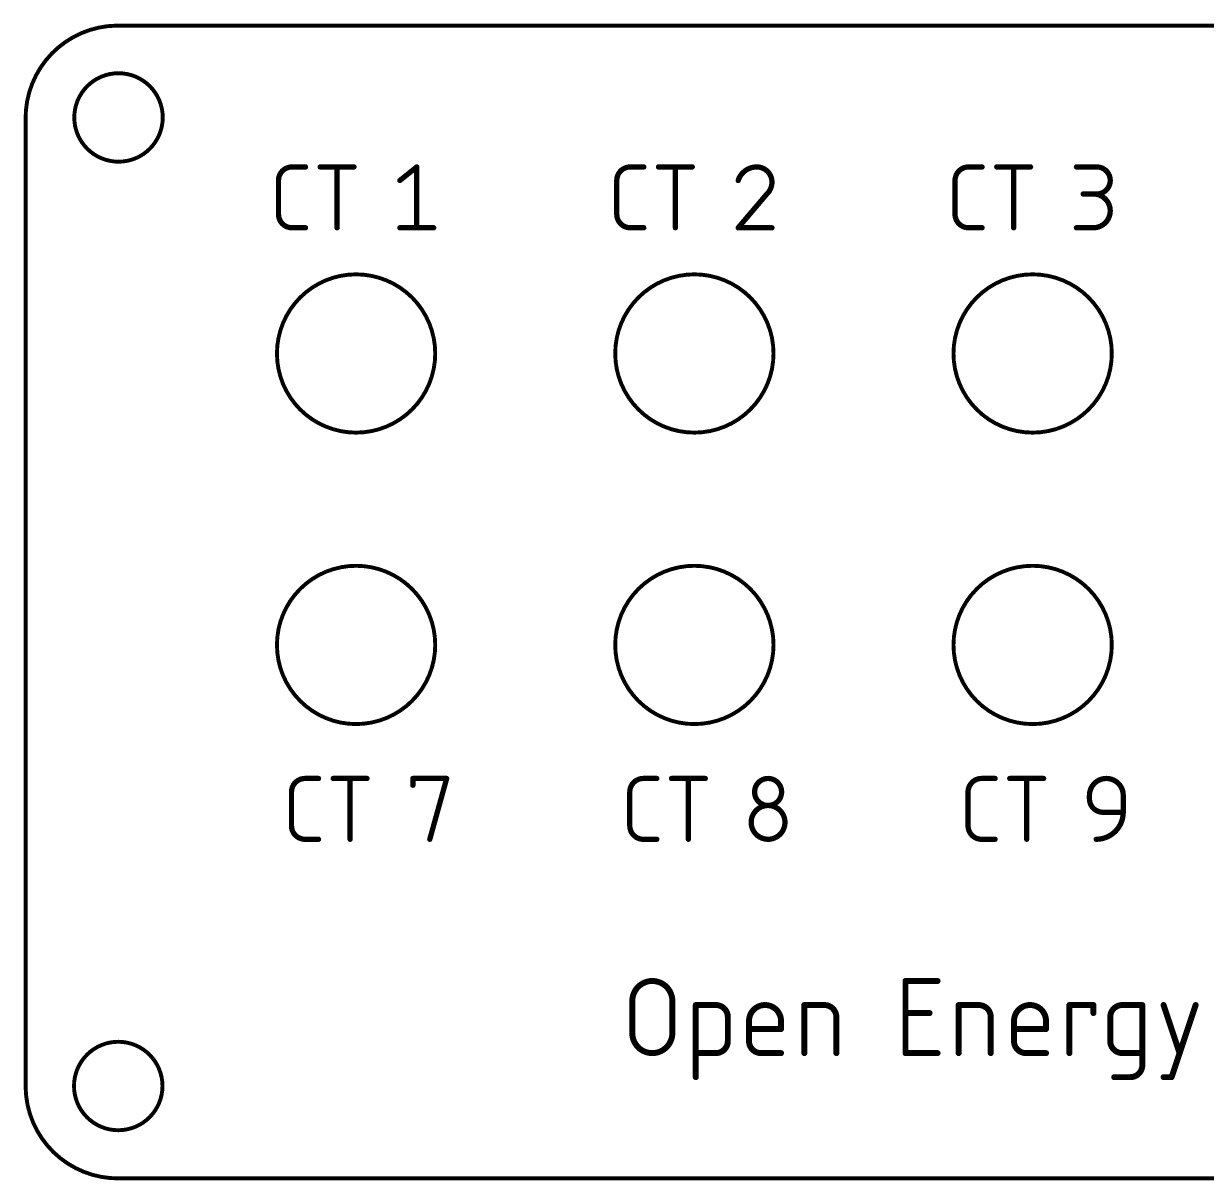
# Model space of a CAD drawing. Extents: x 0 to 91.6, y 0 to 44.5.
# Drawn here: x 0.02 to 45.48, y 0.02 to 44.48 of the extents above; entities that cross this region are included whole.
import ezdxf

# ---------------------------------------------------------------- set-up
doc = ezdxf.new("R2010")
doc.units = 0
doc.layers.add('158', color=7, linetype='CONTINUOUS')
doc.layers.add('20', color=31, linetype='CONTINUOUS')

msp = doc.modelspace()

# ---------------------------------------------------------------- linework, layer by layer
at = {"layer": '158', "const_width": 0.2286}
for points in [[(33.9143, 4.9143), (33.9143, 7.6857)], [(33.9143, 7.6857), (35.146, 7.6857)], [(35.9572, 4.9143), (35.9572, 6.7619)], [(35.9572, 6.7619), (36.7271, 6.7619)], [(40.2123, 4.9143), (40.2123, 6.7619)], [(40.2123, 6.7619), (41.1361, 6.7619)], [(41.1361, 6.7619), (41.1361, 6.454)], [(42.2446, 6.7619), (43.0145, 6.7619)], [(43.0145, 6.7619), (43.0145, 4.4524)], [(43.8322, 6.7619), (44.4481, 4.9143)], [(44.1401, 3.9905), (45.0639, 6.7619)], [(33.9143, 6.454), (34.8381, 6.454)], [(37.189, 6.3), (37.189, 4.9143)], [(41.7827, 5.3762), (41.7827, 6.3)], [(38.0835, 5.3762), (38.0835, 6.146)], [(39.3152, 5.8381), (38.0835, 5.8381)], [(39.3152, 6.146), (39.3152, 5.8381)], [(35.146, 4.9143), (33.9143, 4.9143)], [(39.3152, 4.9143), (38.5454, 4.9143)], [(43.0145, 4.9143), (42.2446, 4.9143)], [(42.5526, 3.9905), (41.9367, 3.9905)], [(43.8322, 3.9905), (44.1401, 3.9905)]]:
    msp.add_lwpolyline(points, dxfattribs=at)
at = {"layer": '158'}
for points, const_width in [([(33.9715, 7.6857, 1), (33.8572, 7.6857)], 0.1143), ([(33.9143, 7.7429, 1), (33.9143, 7.6286)], 0.1143), ([(35.146, 7.6286, 1), (35.146, 7.7429)], 0.1143), ([(35.9572, 6.8191, 1), (35.9572, 6.7048)], 0.1143), ([(36.0144, 6.7619, 1), (35.9001, 6.7619)], 0.1143), ([(37.189, 6.3, 0.4142), (36.7271, 6.7619)], 0.2286), ([(36.7271, 6.8191, 1), (36.7271, 6.7048)], 0.1143), ([(36.7271, 6.7048, 1), (36.7271, 6.8191)], 0.1143), ([(39.3152, 6.146, 1), (38.0835, 6.146)], 0.2286), ([(40.2123, 6.8191, 1), (40.2123, 6.7048)], 0.1143), ([(40.2695, 6.7619, 1), (40.1552, 6.7619)], 0.1143), ([(41.1933, 6.7619, 1), (41.079, 6.7619)], 0.1143), ([(41.1361, 6.7048, 1), (41.1361, 6.8191)], 0.1143), ([(42.2446, 6.7619, 0.4142), (41.7827, 6.3)], 0.2286), ([(42.2446, 6.8191, 1), (42.2446, 6.7048)], 0.1143), ([(42.2446, 6.7048, 1), (42.2446, 6.8191)], 0.1143), ([(43.0716, 6.7619, 1), (42.9573, 6.7619)], 0.1143), ([(43.0145, 6.7048, 1), (43.0145, 6.8191)], 0.1143), ([(43.8864, 6.78, 1), (43.778, 6.7438)], 0.1143), ([(45.1182, 6.7438, 1), (45.0097, 6.78)], 0.1143), ([(33.9143, 6.5111, 1), (33.9143, 6.3968)], 0.1143), ([(34.8381, 6.3968, 1), (34.8381, 6.5111)], 0.1143), ([(37.2461, 6.3, 1), (37.1318, 6.3)], 0.1143), ([(41.079, 6.454, 1), (41.1933, 6.454)], 0.1143), ([(41.8399, 6.3, 1), (41.7256, 6.3)], 0.1143), ([(37.1318, 6.3, 1), (37.2461, 6.3)], 0.1143), ([(38.1406, 6.146, 1), (38.0263, 6.146)], 0.1143), ([(38.0263, 6.146, 1), (38.1406, 6.146)], 0.1143), ([(38.0835, 5.8952, 1), (38.0835, 5.7809)], 0.1143), ([(39.3724, 6.146, 1), (39.2581, 6.146)], 0.1143), ([(39.2581, 6.146, 1), (39.3724, 6.146)], 0.1143), ([(39.3152, 5.7809, 1), (39.3152, 5.8952)], 0.1143), ([(41.7256, 6.3, 1), (41.8399, 6.3)], 0.1143), ([(38.1406, 5.3762, 1), (38.0263, 5.3762)], 0.1143), ([(38.0835, 5.3762, 0.4142), (38.5454, 4.9143)], 0.2286), ([(39.2581, 5.8381, 1), (39.3724, 5.8381)], 0.1143), ([(41.7827, 5.3762, 0.4142), (42.2446, 4.9143)], 0.2286), ([(41.8399, 5.3762, 1), (41.7256, 5.3762)], 0.1143), ([(33.9143, 4.9714, 1), (33.9143, 4.8571)], 0.1143), ([(35.146, 4.8571, 1), (35.146, 4.9714)], 0.1143), ([(38.0263, 5.3762, 1), (38.1406, 5.3762)], 0.1143), ([(38.5454, 4.9714, 1), (38.5454, 4.8571)], 0.1143), ([(38.5454, 4.8571, 1), (38.5454, 4.9714)], 0.1143), ([(39.3152, 4.8571, 1), (39.3152, 4.9714)], 0.1143), ([(41.7256, 5.3762, 1), (41.8399, 5.3762)], 0.1143), ([(42.2446, 4.9714, 1), (42.2446, 4.8571)], 0.1143), ([(42.2446, 4.8571, 1), (42.2446, 4.9714)], 0.1143), ([(43.0145, 4.8571, 1), (43.0145, 4.9714)], 0.1143), ([(33.8572, 4.9143, 1), (33.9715, 4.9143)], 0.1143), ([(35.9001, 4.9143, 1), (36.0144, 4.9143)], 0.1143), ([(37.1318, 4.9143, 1), (37.2461, 4.9143)], 0.1143), ([(40.1552, 4.9143, 1), (40.2695, 4.9143)], 0.1143), ([(42.5526, 3.9905, 0.4142), (43.0145, 4.4524)], 0.2286), ([(43.0716, 4.4524, 1), (42.9573, 4.4524)], 0.1143), ([(44.3939, 4.8962, 1), (44.5023, 4.9324)], 0.1143), ([(41.9367, 4.0476, 1), (41.9367, 3.9334)], 0.1143), ([(42.5526, 4.0476, 1), (42.5526, 3.9334)], 0.1143), ([(42.5526, 3.9334, 1), (42.5526, 4.0476)], 0.1143), ([(42.9573, 4.4524, 1), (43.0716, 4.4524)], 0.1143), ([(43.8322, 4.0476, 1), (43.8322, 3.9334)], 0.1143), ([(44.1401, 3.9334, 1), (44.1401, 4.0476)], 0.1143), ([(44.0859, 4.0086, 1), (44.1944, 3.9724)], 0.1143)]:
    msp.add_lwpolyline(points, format="xyb", dxfattribs=dict(at, const_width=const_width))
at = {"layer": '20'}
for points, const_width in [([(3.6, 44.4, 0.4142), (0.1, 40.8)], 0.15), ([(3.6, 44.4375, 1), (3.6, 44.3625)], 0.075), ([(3.6005, 44.3625, 1), (3.5995, 44.4375)], 0.075), ([(3.67, 39.17, 1), (3.67, 42.57, 1), (3.67, 39.17)], 0.15), ([(0.1375, 40.8, 1), (0.0625, 40.8)], 0.075), ([(0.0625, 40.7995, 1), (0.1375, 40.8005)], 0.075), ([(10.3375, 38.9684, 0.4142), (9.8183, 38.4491)], 0.2032), ([(10.3375, 39.0192, 1), (10.3375, 38.9176)], 0.1016), ([(10.3375, 38.9176, 1), (10.3375, 39.0192)], 0.1016), ([(10.8568, 38.9176, 1), (10.8568, 39.0192)], 0.1016), ([(11.4213, 39.0192, 1), (11.4213, 38.9176)], 0.1016), ([(12.1212, 38.9684, 1), (12.0196, 38.9684)], 0.1016), ([(12.7195, 38.9176, 1), (12.7195, 39.0192)], 0.1016), ([(15.1834, 38.9684, 1), (15.0818, 38.9684)], 0.1016), ([(15.1644, 38.9287, 1), (15.1009, 39.0081)], 0.1016), ([(23.3375, 38.9684, 0.4142), (22.8183, 38.4491)], 0.2032), ([(23.3375, 39.0192, 1), (23.3375, 38.9176)], 0.1016), ([(23.3375, 38.9176, 1), (23.3375, 39.0192)], 0.1016), ([(23.8568, 38.9176, 1), (23.8568, 39.0192)], 0.1016), ([(24.4213, 39.0192, 1), (24.4213, 38.9176)], 0.1016), ([(25.1212, 38.9684, 1), (25.0196, 38.9684)], 0.1016), ([(25.7195, 38.9176, 1), (25.7195, 39.0192)], 0.1016), ([(28.1976, 38.9684, 0.3252), (27.4835, 38.4491)], 0.2032), ([(28.7818, 38.3842, 0.4142), (28.1976, 38.9684)], 0.2032), ([(28.1976, 39.0192, 1), (28.1976, 38.9176)], 0.1016), ([(28.1976, 38.9176, 1), (28.1976, 39.0192)], 0.1016), ([(36.3375, 38.9684, 0.4142), (35.8182, 38.4491)], 0.2032), ([(36.3375, 39.0192, 1), (36.3375, 38.9176)], 0.1016), ([(36.3375, 38.9176, 1), (36.3375, 39.0192)], 0.1016), ([(36.8568, 38.9176, 1), (36.8568, 39.0192)], 0.1016), ([(37.4213, 39.0192, 1), (37.4213, 38.9176)], 0.1016), ([(38.1212, 38.9684, 1), (38.0196, 38.9684)], 0.1016), ([(38.7195, 38.9176, 1), (38.7195, 39.0192)], 0.1016), ([(40.4835, 39.0192, 1), (40.4835, 38.9176)], 0.1016), ([(41.2625, 37.9298, 1), (41.2625, 38.9684)], 0.2032), ([(41.2625, 39.0192, 1), (41.2625, 38.9176)], 0.1016), ([(41.2625, 38.9176, 1), (41.2625, 39.0192)], 0.1016), ([(9.8691, 38.4491, 1), (9.7675, 38.4491)], 0.1016), ([(9.7675, 38.4491, 1), (9.8691, 38.4491)], 0.1016), ([(14.4518, 38.4888, 1), (14.5153, 38.4094)], 0.1016), ([(22.8691, 38.4491, 1), (22.7675, 38.4491)], 0.1016), ([(22.7675, 38.4491, 1), (22.8691, 38.4491)], 0.1016), ([(27.4352, 38.4648, 1), (27.5319, 38.4335)], 0.1016), ([(28.587, 37.9298, 0.2053), (28.7818, 38.3842)], 0.2032), ([(28.8326, 38.3842, 1), (28.731, 38.3842)], 0.1016), ([(28.731, 38.3842, 1), (28.8326, 38.3842)], 0.1016), ([(35.8691, 38.4491, 1), (35.7674, 38.4491)], 0.1016), ([(35.7674, 38.4491, 1), (35.8691, 38.4491)], 0.1016), ([(28.552, 37.9666, 1), (28.6221, 37.893)], 0.1016), ([(28.6257, 37.8969, 1), (28.5483, 37.9627)], 0.1016), ([(40.7432, 37.9806, 1), (40.7432, 37.879)], 0.1016), ([(41.1326, 36.6316, 1), (41.1326, 37.9298)], 0.2032), ([(41.1326, 37.9806, 1), (41.1326, 37.879)], 0.1016), ([(41.2625, 37.9806, 1), (41.2625, 37.879)], 0.1016), ([(41.2625, 37.879, 1), (41.2625, 37.9806)], 0.1016), ([(9.8183, 37.1509, 0.4142), (10.3375, 36.6316)], 0.2032), ([(9.8691, 37.1509, 1), (9.7675, 37.1509)], 0.1016), ([(9.7675, 37.1509, 1), (9.8691, 37.1509)], 0.1016), ([(22.8183, 37.1509, 0.4142), (23.3375, 36.6316)], 0.2032), ([(22.8691, 37.1509, 1), (22.7675, 37.1509)], 0.1016), ([(22.7675, 37.1509, 1), (22.8691, 37.1509)], 0.1016), ([(35.8691, 37.1509, 1), (35.7674, 37.1509)], 0.1016), ([(35.8182, 37.1509, 0.4142), (36.3375, 36.6316)], 0.2032), ([(35.7674, 37.1509, 1), (35.8691, 37.1509)], 0.1016), ([(10.3375, 36.6824, 1), (10.3375, 36.5808)], 0.1016), ([(10.3375, 36.5808, 1), (10.3375, 36.6824)], 0.1016), ([(10.8568, 36.5808, 1), (10.8568, 36.6824)], 0.1016), ([(12.0196, 36.6316, 1), (12.1212, 36.6316)], 0.1016), ([(14.4835, 36.6824, 1), (14.4835, 36.5808)], 0.1016), ([(15.0818, 36.6316, 1), (15.1834, 36.6316)], 0.1016), ([(15.7818, 36.5808, 1), (15.7818, 36.6824)], 0.1016), ([(23.3375, 36.6824, 1), (23.3375, 36.5808)], 0.1016), ([(23.3375, 36.5808, 1), (23.3375, 36.6824)], 0.1016), ([(23.8568, 36.5808, 1), (23.8568, 36.6824)], 0.1016), ([(25.0196, 36.6316, 1), (25.1212, 36.6316)], 0.1016), ([(27.4835, 36.6824, 1), (27.4835, 36.5808)], 0.1016), ([(27.4448, 36.6645, 1), (27.5222, 36.5987)], 0.1016), ([(28.7818, 36.5808, 1), (28.7818, 36.6824)], 0.1016), ([(36.3375, 36.6824, 1), (36.3375, 36.5808)], 0.1016), ([(36.3375, 36.5808, 1), (36.3375, 36.6824)], 0.1016), ([(36.8568, 36.5808, 1), (36.8568, 36.6824)], 0.1016), ([(38.0196, 36.6316, 1), (38.1212, 36.6316)], 0.1016), ([(40.4835, 36.6824, 1), (40.4835, 36.5808)], 0.1016), ([(41.1326, 36.6824, 1), (41.1326, 36.5808)], 0.1016), ([(41.1326, 36.5808, 1), (41.1326, 36.6824)], 0.1016), ([(12.8, 28.7586, 1), (12.8, 34.8414, 1), (12.8, 28.7586)], 0.15), ([(25.8, 28.7586, 1), (25.8, 34.8414, 1), (25.8, 28.7586)], 0.15), ([(38.8, 28.7586, 1), (38.8, 34.8414, 1), (38.8, 28.7586)], 0.15), ([(12.8, 17.5586, 1), (12.8, 23.6414, 1), (12.8, 17.5586)], 0.15), ([(25.8, 17.5586, 1), (25.8, 23.6414, 1), (25.8, 17.5586)], 0.15), ([(38.8, 17.5586, 1), (38.8, 23.6414, 1), (38.8, 17.5586)], 0.15), ([(10.8375, 15.4684, 0.4142), (10.3183, 14.9491)], 0.2032), ([(10.8375, 15.5192, 1), (10.8375, 15.4176)], 0.1016), ([(10.8375, 15.4176, 1), (10.8375, 15.5192)], 0.1016), ([(11.3568, 15.4176, 1), (11.3568, 15.5192)], 0.1016), ([(11.9213, 15.5192, 1), (11.9213, 15.4176)], 0.1016), ([(12.6212, 15.4684, 1), (12.5196, 15.4684)], 0.1016), ([(13.2195, 15.4176, 1), (13.2195, 15.5192)], 0.1016), ([(15.0343, 15.4684, 1), (14.9327, 15.4684)], 0.1016), ([(14.9835, 15.5192, 1), (14.9835, 15.4176)], 0.1016), ([(16.3307, 15.4548, 1), (16.2328, 15.482)], 0.1016), ([(16.2818, 15.4176, 1), (16.2818, 15.5192)], 0.1016), ([(23.8375, 15.4684, 0.4142), (23.3183, 14.9491)], 0.2032), ([(23.8375, 15.5192, 1), (23.8375, 15.4176)], 0.1016), ([(23.8375, 15.4176, 1), (23.8375, 15.5192)], 0.1016), ([(24.3568, 15.4176, 1), (24.3568, 15.5192)], 0.1016), ([(24.9213, 15.5192, 1), (24.9213, 15.4176)], 0.1016), ([(25.6212, 15.4684, 1), (25.5196, 15.4684)], 0.1016), ([(26.2195, 15.4176, 1), (26.2195, 15.5192)], 0.1016), ([(29.1519, 14.9491, 1), (28.1134, 14.9491)], 0.2032), ([(36.8375, 15.4684, 0.4142), (36.3182, 14.9491)], 0.2032), ([(36.8375, 15.5192, 1), (36.8375, 15.4176)], 0.1016), ([(36.8375, 15.4176, 1), (36.8375, 15.5192)], 0.1016), ([(37.3568, 15.4176, 1), (37.3568, 15.5192)], 0.1016), ([(37.9213, 15.5192, 1), (37.9213, 15.4176)], 0.1016), ([(38.6212, 15.4684, 1), (38.5196, 15.4684)], 0.1016), ([(39.2195, 15.4176, 1), (39.2195, 15.5192)], 0.1016), ([(42.2818, 14.8193, 1), (40.9835, 14.8193)], 0.2032), ([(10.3691, 14.9491, 1), (10.2675, 14.9491)], 0.1016), ([(10.2675, 14.9491, 1), (10.3691, 14.9491)], 0.1016), ([(14.9327, 15.2088, 1), (15.0343, 15.2088)], 0.1016), ([(23.3691, 14.9491, 1), (23.2675, 14.9491)], 0.1016), ([(23.2675, 14.9491, 1), (23.3691, 14.9491)], 0.1016), ([(28.1134, 14.9491, 1), (29.1519, 14.9491)], 0.2032), ([(28.1641, 14.9491, 1), (28.0626, 14.9491)], 0.1016), ([(28.0626, 14.9491, 1), (28.1642, 14.9491)], 0.1016), ([(29.2027, 14.9491, 1), (29.1011, 14.9491)], 0.1016), ([(29.1011, 14.9491, 1), (29.2027, 14.9491)], 0.1016), ([(36.3691, 14.9491, 1), (36.2674, 14.9491)], 0.1016), ([(36.2674, 14.9491, 1), (36.3691, 14.9491)], 0.1016), ([(41.0343, 14.8193, 1), (40.9327, 14.8193)], 0.1016), ([(40.9327, 14.8193, 1), (41.0343, 14.8193)], 0.1016), ([(40.9835, 14.6895, 0.4142), (41.5028, 14.1702)], 0.2032), ([(41.0343, 14.6895, 1), (40.9327, 14.6895)], 0.1016), ([(40.9327, 14.6895, 1), (41.0343, 14.6895)], 0.1016), ([(42.2309, 14.8193, 1), (42.3326, 14.8193)], 0.1016), ([(42.3326, 14.8193, 1), (42.231, 14.8193)], 0.1016), ([(29.2818, 13.7807, 1), (27.9835, 13.7807)], 0.2032), ([(41.2432, 13.1316, 0.4142), (42.2818, 14.1702)], 0.2032), ([(41.5028, 14.221, 1), (41.5028, 14.1194)], 0.1016), ([(41.5028, 14.1194, 1), (41.5028, 14.221)], 0.1016), ([(42.3326, 14.1702, 1), (42.231, 14.1702)], 0.1016), ([(42.231, 14.1702, 1), (42.3326, 14.1702)], 0.1016), ([(42.2818, 14.1194, 1), (42.2818, 14.221)], 0.1016), ([(10.3183, 13.6509, 0.4142), (10.8375, 13.1316)], 0.2032), ([(10.3691, 13.6509, 1), (10.2675, 13.6509)], 0.1016), ([(10.2675, 13.6509, 1), (10.3691, 13.6509)], 0.1016), ([(23.3183, 13.6509, 0.4142), (23.8375, 13.1316)], 0.2032), ([(23.3691, 13.6509, 1), (23.2675, 13.6509)], 0.1016), ([(23.2675, 13.6509, 1), (23.3691, 13.6509)], 0.1016), ([(27.9835, 13.7807, 1), (29.2818, 13.7807)], 0.2032), ([(28.0343, 13.7807, 1), (27.9327, 13.7807)], 0.1016), ([(27.9327, 13.7807, 1), (28.0343, 13.7807)], 0.1016), ([(29.3326, 13.7807, 1), (29.231, 13.7807)], 0.1016), ([(29.231, 13.7807, 1), (29.3326, 13.7807)], 0.1016), ([(36.3691, 13.6509, 1), (36.2674, 13.6509)], 0.1016), ([(36.3182, 13.6509, 0.4142), (36.8375, 13.1316)], 0.2032), ([(36.2674, 13.6509, 1), (36.3691, 13.6509)], 0.1016), ([(10.8375, 13.1824, 1), (10.8375, 13.0808)], 0.1016), ([(10.8375, 13.0808, 1), (10.8375, 13.1824)], 0.1016), ([(11.3568, 13.0808, 1), (11.3568, 13.1824)], 0.1016), ([(12.5196, 13.1316, 1), (12.6212, 13.1316)], 0.1016), ([(15.5837, 13.1452, 1), (15.6816, 13.118)], 0.1016), ([(23.8375, 13.1824, 1), (23.8375, 13.0808)], 0.1016), ([(23.8375, 13.0808, 1), (23.8375, 13.1824)], 0.1016), ([(24.3568, 13.0808, 1), (24.3568, 13.1824)], 0.1016), ([(25.5196, 13.1316, 1), (25.6212, 13.1316)], 0.1016), ([(36.8375, 13.1824, 1), (36.8375, 13.0808)], 0.1016), ([(36.8375, 13.0808, 1), (36.8375, 13.1824)], 0.1016), ([(37.3568, 13.0808, 1), (37.3568, 13.1824)], 0.1016), ([(38.5196, 13.1316, 1), (38.6212, 13.1316)], 0.1016), ([(41.2432, 13.1824, 1), (41.2432, 13.0808)], 0.1016), ([(24.954, 6.9159, 1), (23.4143, 6.9159)], 0.2286), ([(23.4715, 6.9159, 1), (23.3572, 6.9159)], 0.1143), ([(23.3572, 6.9159, 1), (23.4715, 6.9159)], 0.1143), ([(25.0111, 6.9159, 1), (24.8968, 6.9159)], 0.1143), ([(24.8968, 6.9159, 1), (25.0111, 6.9159)], 0.1143), ([(25.9111, 6.7619, 1), (25.7968, 6.7619)], 0.1143), ([(25.854, 6.8191, 1), (25.854, 6.7048)], 0.1143), ([(27.0857, 6.3, 0.4142), (26.6238, 6.7619)], 0.2286), ([(26.6238, 6.8191, 1), (26.6238, 6.7048)], 0.1143), ([(26.6238, 6.7048, 1), (26.6238, 6.8191)], 0.1143), ([(29.1312, 6.146, 1), (27.8995, 6.146)], 0.2286), ([(30.0829, 6.7619, 1), (29.9686, 6.7619)], 0.1143), ([(30.0258, 6.8191, 1), (30.0258, 6.7048)], 0.1143), ([(31.2575, 6.3, 0.4142), (30.7956, 6.7619)], 0.2286), ([(30.7956, 6.8191, 1), (30.7956, 6.7048)], 0.1143), ([(30.7956, 6.7048, 1), (30.7956, 6.8191)], 0.1143), ([(27.1429, 6.3, 1), (27.0286, 6.3)], 0.1143), ([(31.3146, 6.3, 1), (31.2003, 6.3)], 0.1143), ([(27.0286, 6.3, 1), (27.1429, 6.3)], 0.1143), ([(27.8995, 5.8952, 1), (27.8995, 5.7809)], 0.1143), ([(27.9567, 6.146, 1), (27.8424, 6.146)], 0.1143), ([(27.8424, 6.146, 1), (27.9567, 6.146)], 0.1143), ([(29.1884, 6.146, 1), (29.0741, 6.146)], 0.1143), ([(29.0741, 6.146, 1), (29.1884, 6.146)], 0.1143), ([(29.1312, 5.7809, 1), (29.1312, 5.8952)], 0.1143), ([(31.2003, 6.3, 1), (31.3146, 6.3)], 0.1143), ([(23.4714, 5.6841, 1), (23.3571, 5.6841)], 0.1143), ([(23.4143, 5.6841, 1), (24.954, 5.6841)], 0.2286), ([(23.3572, 5.6841, 1), (23.4715, 5.6841)], 0.1143), ([(25.0111, 5.6841, 1), (24.8968, 5.6841)], 0.1143), ([(24.8968, 5.6841, 1), (25.0111, 5.6841)], 0.1143), ([(26.6238, 4.9143, 0.4142), (27.0857, 5.3762)], 0.2286), ([(27.1429, 5.3762, 1), (27.0286, 5.3762)], 0.1143), ([(27.8995, 5.3762, 0.4142), (28.3614, 4.9143)], 0.2286), ([(27.9567, 5.3762, 1), (27.8424, 5.3762)], 0.1143), ([(29.0741, 5.8381, 1), (29.1884, 5.8381)], 0.1143), ([(3.66, 1.95, 1), (3.66, 5.35, 1), (3.66, 1.95)], 0.15), ([(25.854, 4.9714, 1), (25.854, 4.8571)], 0.1143), ([(26.6238, 4.9714, 1), (26.6238, 4.8571)], 0.1143), ([(26.6238, 4.8571, 1), (26.6238, 4.9714)], 0.1143), ([(27.0286, 5.3762, 1), (27.1429, 5.3762)], 0.1143), ([(27.8424, 5.3762, 1), (27.9567, 5.3762)], 0.1143), ([(28.3614, 4.9714, 1), (28.3614, 4.8571)], 0.1143), ([(28.3614, 4.8571, 1), (28.3614, 4.9714)], 0.1143), ([(29.1312, 4.8571, 1), (29.1312, 4.9714)], 0.1143), ([(29.9686, 4.9143, 1), (30.0829, 4.9143)], 0.1143), ([(31.2003, 4.9143, 1), (31.3146, 4.9143)], 0.1143), ([(0.1, 3.6, 0.4142), (3.7, 0.1)], 0.15), ([(0.1375, 3.6005, 1), (0.0625, 3.5995)], 0.075), ([(0.0625, 3.6, 1), (0.1375, 3.6)], 0.075), ([(25.7968, 3.9905, 1), (25.9111, 3.9905)], 0.1143), ([(3.7, 0.1375, 1), (3.7, 0.0625)], 0.075), ([(3.7005, 0.0625, 1), (3.6995, 0.1375)], 0.075)]:
    msp.add_lwpolyline(points, format="xyb", dxfattribs=dict(at, const_width=const_width))
for points, const_width in [([(87.9, 44.4), (3.6, 44.4)], 0.15), ([(0.1, 3.6), (0.1, 40.8)], 0.15), ([(10.3375, 38.9684), (10.8568, 38.9684)], 0.2032), ([(11.4213, 38.9684), (12.7195, 38.9684)], 0.2032), ([(12.0704, 36.6316), (12.0704, 38.9684)], 0.2032), ([(14.4835, 38.4491), (15.1326, 38.9684)], 0.2032), ([(15.1326, 38.9684), (15.1326, 36.6316)], 0.2032), ([(23.3375, 38.9684), (23.8568, 38.9684)], 0.2032), ([(24.4213, 38.9684), (25.7195, 38.9684)], 0.2032), ([(25.0704, 36.6316), (25.0704, 38.9684)], 0.2032), ([(36.3375, 38.9684), (36.8568, 38.9684)], 0.2032), ([(37.4213, 38.9684), (38.7195, 38.9684)], 0.2032), ([(38.0704, 36.6316), (38.0704, 38.9684)], 0.2032), ([(40.4835, 38.9684), (41.2625, 38.9684)], 0.2032), ([(9.8183, 37.1509), (9.8183, 38.4491)], 0.2032), ([(22.8183, 37.1509), (22.8183, 38.4491)], 0.2032), ([(35.8182, 37.1509), (35.8182, 38.4491)], 0.2032), ([(28.587, 37.9298), (27.4835, 36.6316)], 0.2032), ([(41.2625, 37.9298), (40.7432, 37.9298)], 0.2032), ([(10.8568, 36.6316), (10.3375, 36.6316)], 0.2032), ([(14.4835, 36.6316), (15.7818, 36.6316)], 0.2032), ([(23.8568, 36.6316), (23.3375, 36.6316)], 0.2032), ([(27.4835, 36.6316), (28.7818, 36.6316)], 0.2032), ([(36.8568, 36.6316), (36.3375, 36.6316)], 0.2032), ([(40.4835, 36.6316), (41.1326, 36.6316)], 0.2032), ([(10.8375, 15.4684), (11.3568, 15.4684)], 0.2032), ([(11.9213, 15.4684), (13.2195, 15.4684)], 0.2032), ([(12.5704, 13.1316), (12.5704, 15.4684)], 0.2032), ([(14.9835, 15.2088), (14.9835, 15.4684)], 0.2032), ([(14.9835, 15.4684), (16.2818, 15.4684)], 0.2032), ([(16.2818, 15.4684), (15.6326, 13.1316)], 0.2032), ([(23.8375, 15.4684), (24.3568, 15.4684)], 0.2032), ([(24.9213, 15.4684), (26.2195, 15.4684)], 0.2032), ([(25.5704, 13.1316), (25.5704, 15.4684)], 0.2032), ([(36.8375, 15.4684), (37.3568, 15.4684)], 0.2032), ([(37.9213, 15.4684), (39.2195, 15.4684)], 0.2032), ([(38.5704, 13.1316), (38.5704, 15.4684)], 0.2032), ([(10.3183, 13.6509), (10.3183, 14.9491)], 0.2032), ([(23.3183, 13.6509), (23.3183, 14.9491)], 0.2032), ([(36.3182, 13.6509), (36.3182, 14.9491)], 0.2032), ([(40.9835, 14.6895), (40.9835, 14.8193)], 0.2032), ([(42.2818, 14.8193), (42.2818, 14.1702)], 0.2032), ([(42.2818, 14.1702), (41.5028, 14.1702)], 0.2032), ([(11.3568, 13.1316), (10.8375, 13.1316)], 0.2032), ([(24.3568, 13.1316), (23.8375, 13.1316)], 0.2032), ([(37.3568, 13.1316), (36.8375, 13.1316)], 0.2032), ([(23.4143, 5.6841), (23.4143, 6.9159)], 0.2286), ([(24.954, 6.9159), (24.954, 5.6841)], 0.2286), ([(25.854, 3.9905), (25.854, 6.7619)], 0.2286), ([(25.854, 6.7619), (26.6238, 6.7619)], 0.2286), ([(30.0258, 4.9143), (30.0258, 6.7619)], 0.2286), ([(30.0258, 6.7619), (30.7956, 6.7619)], 0.2286), ([(27.0857, 6.3), (27.0857, 5.3762)], 0.2286), ([(31.2575, 6.3), (31.2575, 4.9143)], 0.2286), ([(27.8995, 5.3762), (27.8995, 6.146)], 0.2286), ([(29.1312, 5.8381), (27.8995, 5.8381)], 0.2286), ([(29.1312, 6.146), (29.1312, 5.8381)], 0.2286), ([(26.6238, 4.9143), (25.854, 4.9143)], 0.2286), ([(29.1312, 4.9143), (28.3614, 4.9143)], 0.2286), ([(87.9, 0.1), (3.7, 0.1)], 0.15)]:
    msp.add_lwpolyline(points, dxfattribs=dict(at, const_width=const_width))

doc.saveas('drawing.dxf')
